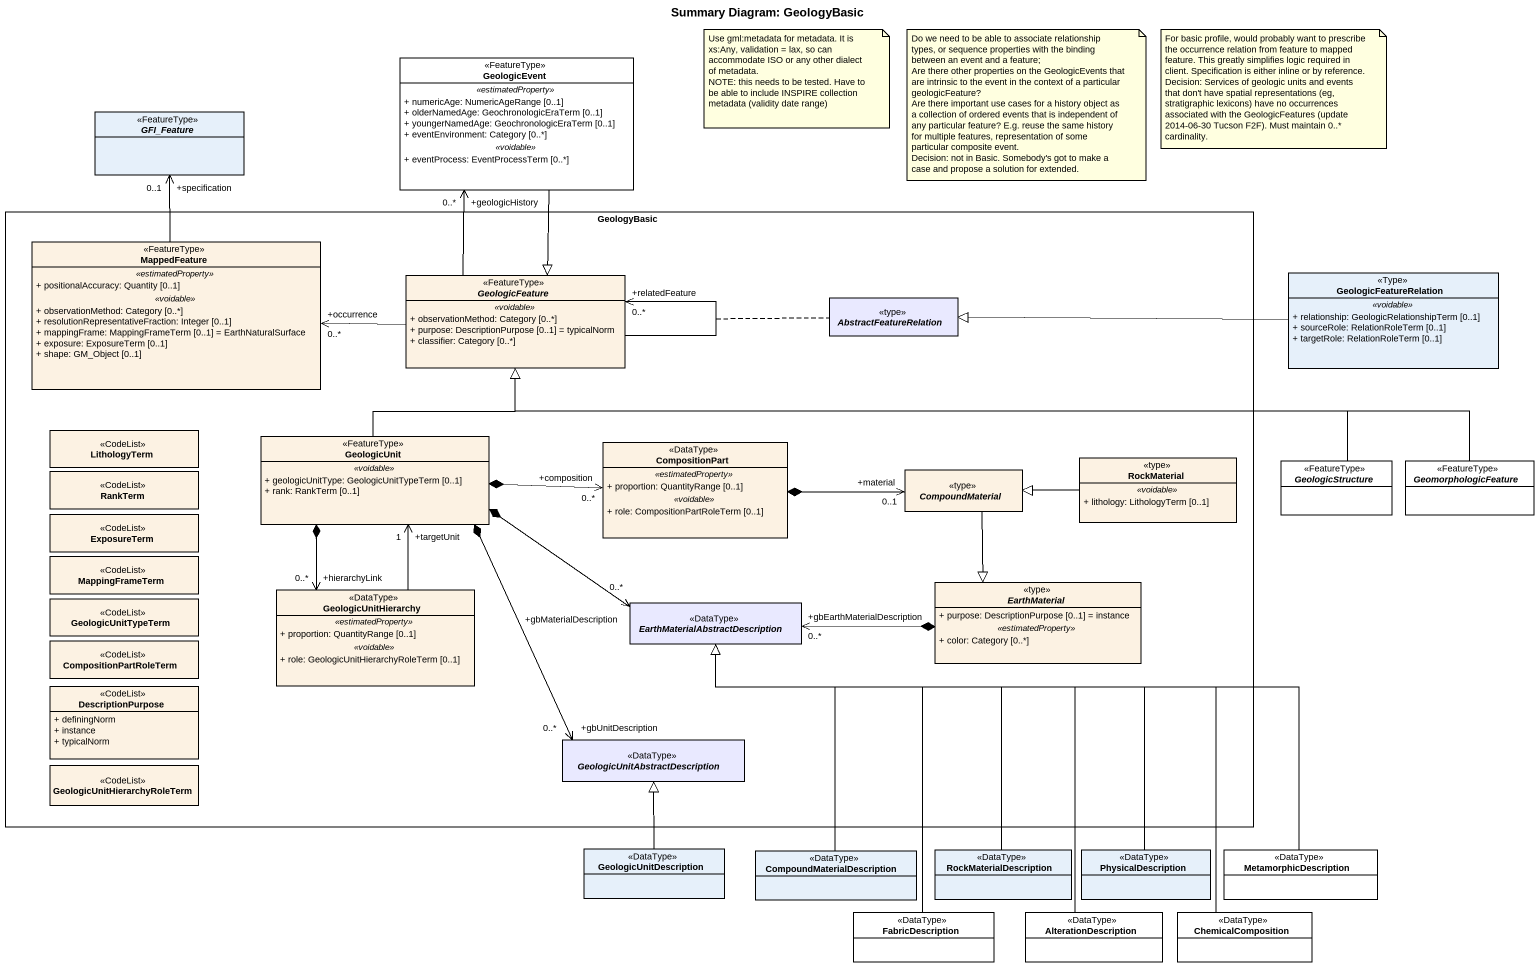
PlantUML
@startuml
title Summary Diagram: GeologyBasic
hide circle
hide empty members
skinparam classAttributeIconSize 0
class GeologicEvent <<FeatureType>> #FFFFFF {
  .. <<estimatedProperty>> ..
  + numericAge: NumericAgeRange [0..1]
  + olderNamedAge: GeochronologicEraTerm [0..1]
  + youngerNamedAge: GeochronologicEraTerm [0..1]
  + eventEnvironment: Category [0..*]
  .. <<voidable>> ..
  + eventProcess: EventProcessTerm [0..*]
}
abstract class GFI_Feature <<FeatureType>>
rectangle GeologyBasic {
  class MappedFeature <<FeatureType>> #FCF2E3 {
    .. <<estimatedProperty>> ..
    + positionalAccuracy: Quantity [0..1]
    .. <<voidable>> ..
    + observationMethod: Category [0..*]
    + resolutionRepresentativeFraction: Integer [0..1]
    + mappingFrame: MappingFrameTerm [0..1] = EarthNaturalSurface
    + exposure: ExposureTerm [0..1]
    + shape: GM_Object [0..1]
  }
  abstract class GeologicFeature <<FeatureType>> #FCF2E3 {
    .. <<voidable>> ..
    + observationMethod: Category [0..*]
    + purpose: DescriptionPurpose [0..1] = typicalNorm
    + classifier: Category [0..*]
  }
  abstract class AbstractFeatureRelation <<type>> #E9E9FF
  class LithologyTerm <<CodeList>> #FCF2E3
  class GeologicUnit <<FeatureType>> #FCF2E3 {
    .. <<voidable>> ..
    + geologicUnitType: GeologicUnitTypeTerm [0..1]
    + rank: RankTerm [0..1]
  }
  class CompositionPart <<DataType>> #FCF2E3 {
    .. <<estimatedProperty>> ..
    + proportion: QuantityRange [0..1]
    .. <<voidable>> ..
    + role: CompositionPartRoleTerm [0..1]
  }
  class RankTerm <<CodeList>> #FCF2E3
  abstract class CompoundMaterial <<type>> #FCF2E3
  class RockMaterial <<type>> #FCF2E3 {
    .. <<voidable>> ..
    + lithology: LithologyTerm [0..1]
  }
  class ExposureTerm <<CodeList>> #FCF2E3
  class MappingFrameTerm <<CodeList>> #FCF2E3
  class GeologicUnitTypeTerm <<CodeList>> #FCF2E3
  class GeologicUnitHierarchy <<DataType>> #FCF2E3 {
    .. <<estimatedProperty>> ..
    + proportion: QuantityRange [0..1]
    .. <<voidable>> ..
    + role: GeologicUnitHierarchyRoleTerm [0..1]
  }
  abstract class "EarthMaterialAbstractDescription" as EarthMaterialAbstractDescrip <<DataType>> #E9E9FF
  abstract class EarthMaterial <<type>> #FCF2E3 {
    + purpose: DescriptionPurpose [0..1] = instance
    .. <<estimatedProperty>> ..
    + color: Category [0..*]
  }
  class CompositionPartRoleTerm <<CodeList>> #FCF2E3
  class DescriptionPurpose <<CodeList>> #FCF2E3 {
    + definingNorm
    + instance
    + typicalNorm
  }
  class "GeologicUnitHierarchyRoleTerm" as GeologicUnitHierarchyRoleTer <<CodeList>> #FCF2E3
  abstract class "GeologicUnitAbstractDescription" as GeologicUnitAbstractDescript <<DataType>> #E9E9FF
}
class GeologicFeatureRelation <<Type>> {
  .. <<voidable>> ..
  + relationship: GeologicRelationshipTerm [0..1]
  + sourceRole: RelationRoleTerm [0..1]
  + targetRole: RelationRoleTerm [0..1]
}
abstract class GeologicStructure <<FeatureType>> #FFFFFF
abstract class GeomorphologicFeature <<FeatureType>> #FFFFFF
class GeologicUnitDescription <<DataType>>
class CompoundMaterialDescription <<DataType>>
class RockMaterialDescription <<DataType>>
class PhysicalDescription <<DataType>>
class MetamorphicDescription <<DataType>> #FFFFFF
class FabricDescription <<DataType>> #FFFFFF
class AlterationDescription <<DataType>> #FFFFFF
class ChemicalComposition <<DataType>> #FFFFFF
GeologicEvent --|> GeologicFeature
MappedFeature -up-> "+specification\n0..1" GFI_Feature
GeologicFeature -up-> "+geologicHistory\n0..*" GeologicEvent
GeologicFeature -left-> "+occurrence\n0..*" MappedFeature
GeologicFeature --> "+relatedFeature\n0..*" GeologicFeature
(GeologicFeature, GeologicFeature) .. AbstractFeatureRelation
GeologicFeatureRelation -left-|> AbstractFeatureRelation
GeologicUnit -up-|> GeologicFeature
GeologicUnit *-right-> "+composition\n0..*" CompositionPart
GeologicUnit *--> "+hierarchyLink\n0..*" GeologicUnitHierarchy
GeologicUnit *-right-> "+gbMaterialDescription\n0..*" EarthMaterialAbstractDescrip
GeologicUnit *--> "+gbUnitDescription\n0..*" GeologicUnitAbstractDescript
CompositionPart *-right-> "+material\n0..1" CompoundMaterial
CompoundMaterial --|> EarthMaterial
RockMaterial -left-|> CompoundMaterial
GeologicStructure -left-|> GeologicFeature
GeomorphologicFeature -left-|> GeologicFeature
GeologicUnitHierarchy -up-> "+targetUnit\n1" GeologicUnit
EarthMaterial *-left-> "+gbEarthMaterialDescription\n0..*" EarthMaterialAbstractDescrip
GeologicUnitDescription -up-|> GeologicUnitAbstractDescript
CompoundMaterialDescription -up-|> EarthMaterialAbstractDescrip
RockMaterialDescription -up-|> EarthMaterialAbstractDescrip
PhysicalDescription -left-|> EarthMaterialAbstractDescrip
MetamorphicDescription -left-|> EarthMaterialAbstractDescrip
FabricDescription -up-|> EarthMaterialAbstractDescrip
AlterationDescription -up-|> EarthMaterialAbstractDescrip
ChemicalComposition -left-|> EarthMaterialAbstractDescrip
note as N1
  Use gml:metadata for metadata. It is xs:Any, validation = lax, so can accommodate ISO or any other dialect of metadata.
  NOTE: this needs to be tested. Have to be able to include INSPIRE collection metadata (validity date range)
end note
note as N2
  Do we need to be able to associate relationship types, or sequence properties with the binding between an event and a feature;
  Are there other properties on the GeologicEvents that are intrinsic to the event in the context of a particular geologicFeature?
  Are there important use cases for a history object as a collection of ordered events that is independent of any particular feature? E.g. reuse the same history for multiple features, representation of some particular composite event.
  Decision: not in Basic. Somebody's got to make a case and propose a solution for extended.
end note
note as N3
  For basic profile, would probably want to prescribe the occurrence relation from feature to mapped feature. This greatly simplifies logic required in client. Specification is either inline or by reference.
  Decision: Services of geologic units and events that don't have spatial representations (eg, stratigraphic lexicons) have no occurrences associated with the GeologicFeatures (update 2014-06-30 Tucson F2F). Must maintain 0..* cardinality.
end note
@enduml
